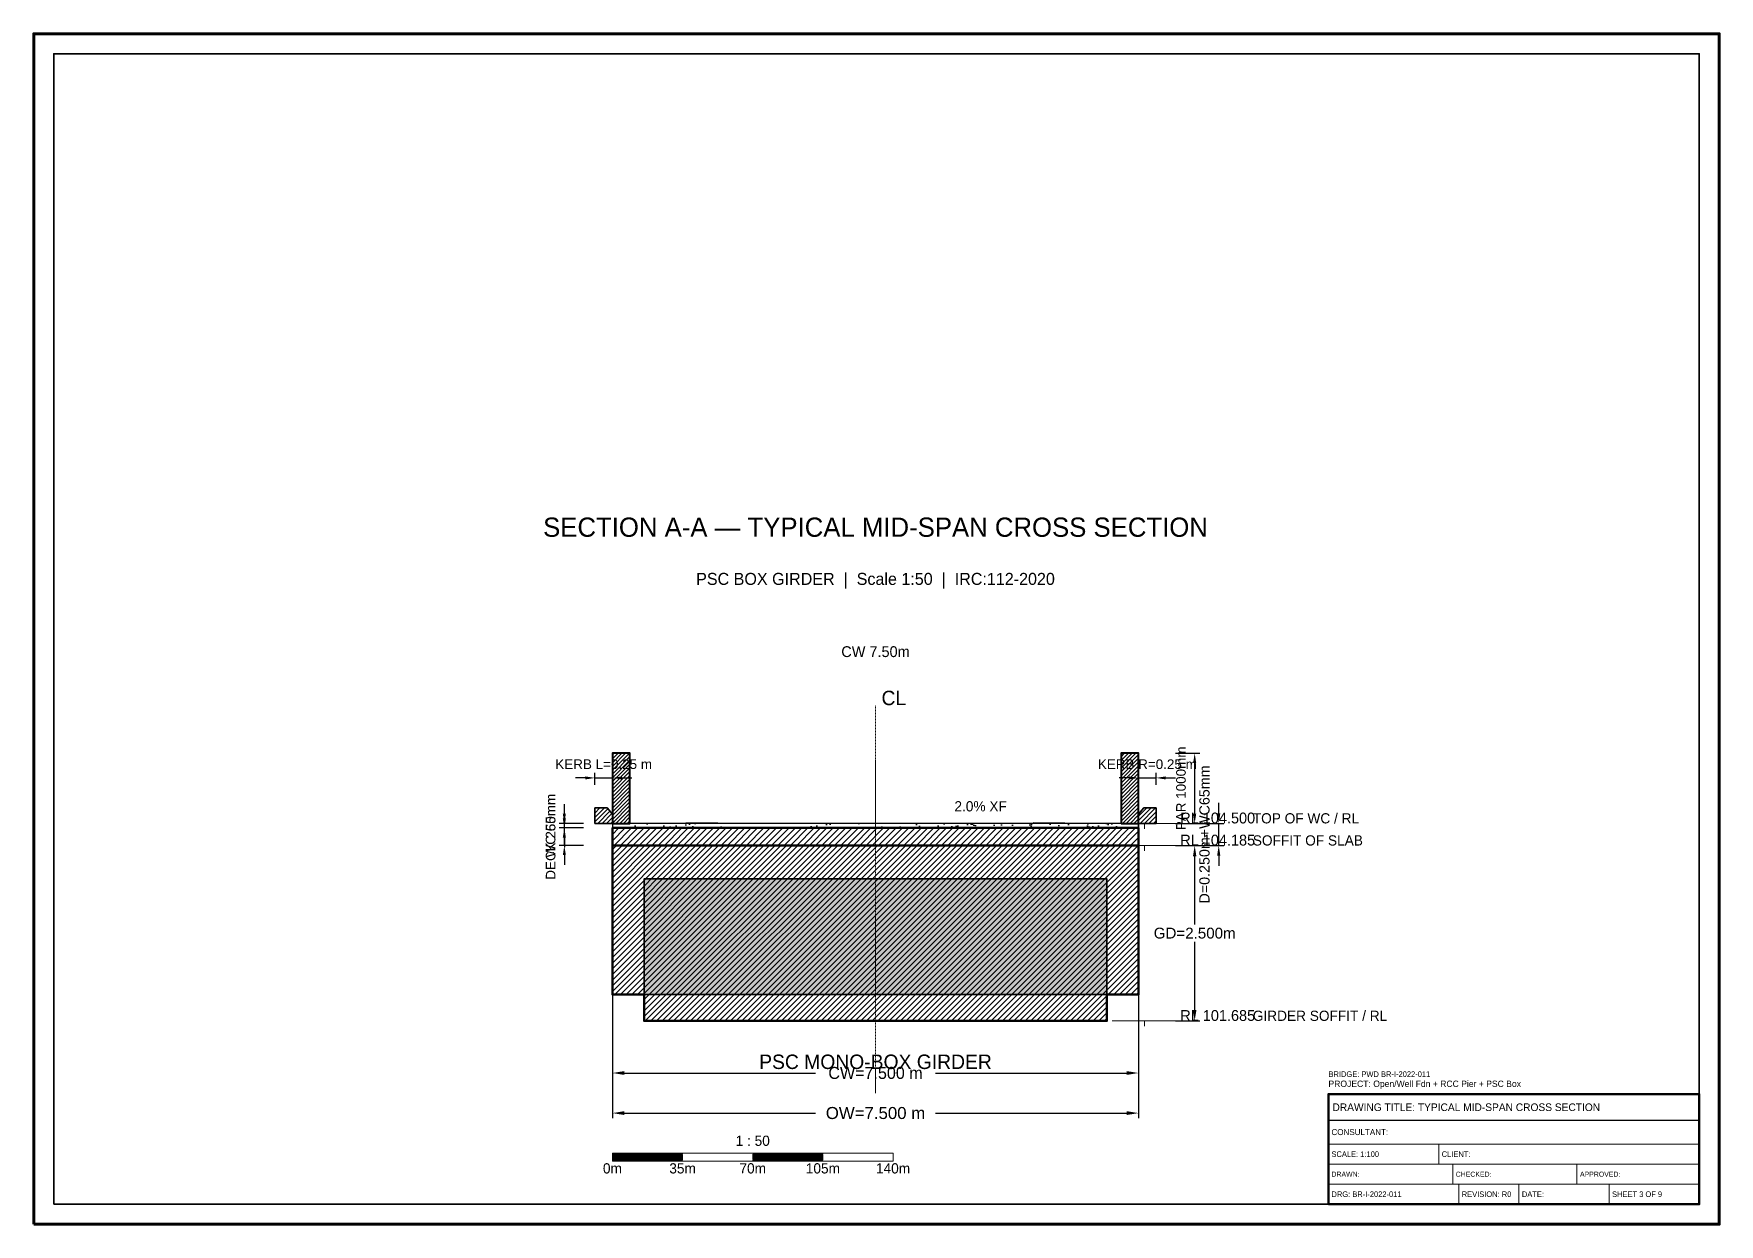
# Model space of a CAD drawing. Header units: metres. Extents: x 0 to 841, y 0 to 594.
import ezdxf
from ezdxf.enums import TextEntityAlignment as Align

# ---------------------------------------------------------------- set-up
doc = ezdxf.new("R2010")
doc.units = ezdxf.units.M
doc.linetypes.add('CENTER', pattern=[1.5, 0.75, -0.25, 0.25, -0.25])
for name, color, linetype, lineweight in [('BORDER-INNER', 7, 'Continuous', 35), ('BORDER-OUTER', 7, 'Continuous', 70), ('DIM-LEVEL', 3, 'Continuous', 18), ('DIM-LINEAR', 3, 'Continuous', 18), ('DIM-SLOPE', 3, 'Continuous', 18), ('STRUC-CENTRE', 6, 'CENTER', 18), ('STRUC-HATCHING', 8, 'Continuous', 18), ('SUPER-DECK', 2, 'Continuous', 50), ('SUPER-GIRDER', 1, 'Continuous', 35), ('SUPER-KERB', 7, 'Continuous', 25), ('SUPER-PARAPET', 2, 'Continuous', 35), ('SUPER-WEARING', 8, 'Continuous', 25), ('SYM-SCALE', 7, 'Continuous', 13), ('TEXT-GENERAL', 7, 'Continuous', 18), ('TEXT-HEADER', 7, 'Continuous', 25), ('TEXT-LEVEL', 5, 'Continuous', 18), ('TEXT-SPEC', 7, 'Continuous', 13), ('TEXT-TITLE', 7, 'Continuous', 25), ('TITLEBLK-BOX', 7, 'Continuous', 50), ('TITLEBLK-TEXT', 7, 'Continuous', 18)]:
    doc.layers.add(name, color=color, linetype=linetype, lineweight=lineweight)
doc.styles.add('BRIDGE_STD', font='Arial.ttf')
doc.dimstyles.new('BRG_DIM', dxfattribs={"dimtxt": 0.006, "dimasz": 6, "dimexe": 1.25, "dimexo": 0.625, "dimtad": 1, "dimcen": 2.5, "dimazin": 3, "dimtfac": 1, "dimtmove": 0, "dimatfit": 3})
doc.dimstyles.new('pmb100', dxfattribs={"dimtxt": 2.5, "dimasz": 0.9375, "dimexe": 2.5, "dimexo": 2.5, "dimtad": 0, "dimtih": 1, "dimdec": 0, "dimtxsty": 'BRIDGE_STD', "dimcen": 2.5, "dimazin": 3, "dimtfac": 1, "dimtmove": 0, "dimatfit": 3})

# ---------------------------------------------------------------- blocks, each defined once
blk = doc.blocks.new('_CLOSEDFILLED')
at = {"color": 0, "linetype": 'BYBLOCK'}
blk.add_solid([(-1, 0.16), (0, 0), (-1, -0.16)], dxfattribs=at)
blk = doc.blocks.new('*D1')
for p, q in [((288.75, 200), (288.75, 75.475)), ((551.25, 200), (551.25, 75.475)), ((294.75, 75.475), (390, 75.475)), ((450, 75.475), (545.25, 75.475))]:
    blk.add_line(p, q)
at = {"layer": 'Defpoints'}
for p in [(288.75, 200), (551.25, 200), (288.75, 75.475)]:
    blk.add_point(p, dxfattribs=at)
at = {"layer": 'DIM-LINEAR', "xscale": 6, "yscale": 6, "rotation": 180}
blk.add_blockref('_CLOSEDFILLED', (288.75, 75.475), dxfattribs=at)
at = {"layer": 'DIM-LINEAR', "xscale": 6, "yscale": 6}
blk.add_blockref('_CLOSEDFILLED', (551.25, 75.475), dxfattribs=at)
at = {"layer": 'DIM-LINEAR', "color": 3, "insert": (420, 75.475), "char_height": 6, "attachment_point": 5}
blk.add_mtext('CW=7.500 m', dxfattribs=at)

msp = doc.modelspace()

# ---------------------------------------------------------------- hatches: boundary and pattern name
at = {"layer": 'STRUC-HATCHING'}
h = msp.add_hatch(dxfattribs=at)
h.set_pattern_fill('ANSI31', scale=0.42)
h.paths.add_polyline_path([(288.75, 200), (297.5, 200), (297.5, 235), (288.75, 235)])
h = msp.add_hatch(dxfattribs=at)
h.set_pattern_fill('ANSI31', scale=0.42)
h.paths.add_polyline_path([(542.5, 200), (551.25, 200), (551.25, 235), (542.5, 235)])
h = msp.add_hatch(dxfattribs=at)
h.set_pattern_fill('ANSI31', scale=0.49)
h.paths.add_polyline_path([(280, 200), (288.75, 200), (288.75, 204.62), (286.125, 207.7), (280, 207.7)])
h = msp.add_hatch(dxfattribs=at)
h.set_pattern_fill('ANSI31', scale=0.49)
h.paths.add_polyline_path([(551.25, 200), (560, 200), (560, 207.7), (553.875, 207.7), (551.25, 204.62)])
h = msp.add_hatch(dxfattribs=at)
h.set_pattern_fill('ANSI31', scale=0.7)
h.paths.add_polyline_path([(288.75, 188.975), (551.25, 188.975), (551.25, 197.725), (288.75, 197.725)])
h = msp.add_hatch(dxfattribs=at)
h.set_pattern_fill('ANSI31', scale=0.63)
h.paths.add_polyline_path([(288.75, 188.975), (551.25, 188.975), (551.25, 114.6), (535.5, 114.6), (535.5, 101.475), (304.5, 101.475), (304.5, 114.6), (288.75, 114.6)])
h = msp.add_hatch(color=7, dxfattribs=at)
h.dxf.hatch_style = 1
h.paths.add_polyline_path([(304.5, 114.6), (535.5, 114.6), (535.5, 172.35), (304.5, 172.35)])
at = {"layer": 'SUPER-WEARING'}
h = msp.add_hatch(dxfattribs=at)
h.set_pattern_fill('AR-SAND', scale=0.14)
h.paths.add_polyline_path([(288.75, 197.725), (551.25, 197.725), (551.25, 200), (288.75, 200)])
at = {"layer": 'SYM-SCALE'}
h = msp.add_hatch(dxfattribs=at)
h.set_pattern_fill('SOLID')
h.paths.add_polyline_path([(288.75, 31.475), (323.75, 31.475), (323.75, 35.555), (288.75, 35.555)])
h = msp.add_hatch(dxfattribs=at)
h.set_pattern_fill('SOLID')
h.paths.add_polyline_path([(358.75, 31.475), (393.75, 31.475), (393.75, 35.555), (358.75, 35.555)])

# ---------------------------------------------------------------- linework, layer by layer
at = {"layer": 'BORDER-INNER'}
msp.add_lwpolyline([(10, 10), (831, 10), (831, 584), (10, 584), (10, 10)], dxfattribs=at)
at = {"layer": 'BORDER-OUTER'}
msp.add_lwpolyline([(0, 0), (841, 0), (841, 594), (0, 594), (0, 0)], dxfattribs=at)
at = {"layer": 'DIM-LEVEL'}
for p, q in [((538.05, 200), (570.45, 200)), ((554.25, 200), (554.25, 197.3)), ((538.05, 188.975), (570.45, 188.975)), ((554.25, 188.975), (554.25, 186.275)), ((538.05, 101.475), (570.45, 101.475)), ((554.25, 101.475), (554.25, 98.775))]:
    msp.add_line(p, q, dxfattribs=at)
at = {"layer": 'DIM-SLOPE', "color": 3}
for p, q in [((341.25, 200.5), (294, 200.028)), ((498.75, 200.5), (546, 200.028))]:
    msp.add_line(p, q, dxfattribs=at)
at = {"layer": 'STRUC-CENTRE'}
msp.add_line((420, 65.475), (420, 259), dxfattribs=at)
at = {"layer": 'SUPER-DECK', "lineweight": 50}
msp.add_lwpolyline([(288.75, 188.975), (551.25, 188.975), (551.25, 197.725), (288.75, 197.725), (288.75, 188.975)], dxfattribs=at)
at = {"layer": 'SUPER-GIRDER', "lineweight": 50}
msp.add_lwpolyline([(288.75, 188.975), (551.25, 188.975), (551.25, 114.6), (535.5, 114.6), (535.5, 101.475), (304.5, 101.475), (304.5, 114.6), (288.75, 114.6), (288.75, 188.975)], dxfattribs=at)
at = {"layer": 'SUPER-GIRDER'}
msp.add_lwpolyline([(304.5, 114.6), (535.5, 114.6), (535.5, 172.35), (304.5, 172.35), (304.5, 114.6)], dxfattribs=at)
at = {"layer": 'SUPER-KERB', "lineweight": 35}
for points in [[(280, 200), (288.75, 200), (288.75, 204.62), (286.125, 207.7), (280, 207.7), (280, 200)], [(551.25, 200), (560, 200), (560, 207.7), (553.875, 207.7), (551.25, 204.62), (551.25, 200)]]:
    msp.add_lwpolyline(points, dxfattribs=at)
at = {"layer": 'SUPER-PARAPET', "lineweight": 40}
for points in [[(288.75, 200), (297.5, 200), (297.5, 235), (288.75, 235), (288.75, 200)], [(542.5, 200), (551.25, 200), (551.25, 235), (542.5, 235), (542.5, 200)]]:
    msp.add_lwpolyline(points, dxfattribs=at)
at = {"layer": 'SUPER-WEARING'}
msp.add_lwpolyline([(288.75, 197.725), (551.25, 197.725), (551.25, 200), (288.75, 200), (288.75, 197.725)], dxfattribs=at)
at = {"layer": 'SYM-SCALE'}
msp.add_lwpolyline([(288.75, 31.475), (428.75, 31.475), (428.75, 35.555), (288.75, 35.555), (288.75, 31.475)], dxfattribs=at)
at = {"layer": 'TITLEBLK-BOX', "lineweight": 50}
msp.add_lwpolyline([(646, 10), (831, 10), (831, 65), (646, 65), (646, 10)], dxfattribs=at)
at = {"layer": 'TITLEBLK-BOX', "lineweight": 30}
msp.add_lwpolyline([(646, 52), (831, 52), (831, 65), (646, 65), (646, 52)], dxfattribs=at)
at = {"layer": 'TITLEBLK-BOX', "lineweight": 18}
for points in [[(646, 40), (831, 40), (831, 52), (646, 52), (646, 40)], [(646, 30), (701, 30), (701, 40), (646, 40), (646, 30)], [(701, 30), (831, 30), (831, 40), (701, 40), (701, 30)], [(646, 20), (708, 20), (708, 30), (646, 30), (646, 20)], [(708, 20), (770, 20), (770, 30), (708, 30), (708, 20)], [(770, 20), (831, 20), (831, 30), (770, 30), (770, 20)], [(646, 10), (711, 10), (711, 20), (646, 20), (646, 10)], [(711, 10), (741, 10), (741, 20), (711, 20), (711, 10)], [(741, 10), (786, 10), (786, 20), (741, 20), (741, 10)], [(786, 10), (831, 10), (831, 20), (786, 20), (786, 10)]]:
    msp.add_lwpolyline(points, dxfattribs=at)

# ---------------------------------------------------------------- texts
at = {"layer": 'DIM-SLOPE', "color": 3}
msp.add_text('2.0% XF', height=5.1, dxfattribs=at).set_placement((459.375, 206))
at = {"layer": 'STRUC-CENTRE'}
msp.add_text('CL', height=7.2, dxfattribs=at).set_placement((423, 259))
at = {"layer": 'TEXT-GENERAL'}
for s, height, p in [('CW 7.50m', 5.4, (420, 283)), ('PSC MONO-BOX GIRDER', 7.2, (420, 77.475)), ('1 : 50', 5.1, (358.75, 39.125)), ('0m', 5.1, (288.75, 25.355)), ('35m', 5.1, (323.75, 25.355)), ('70m', 5.1, (358.75, 25.355)), ('105m', 5.1, (393.75, 25.355)), ('140m', 5.1, (428.75, 25.355))]:
    msp.add_text(s, height=height, dxfattribs=at).set_placement(p, align=Align.CENTER)
at = {"layer": 'TEXT-HEADER'}
msp.add_text('SECTION A-A — TYPICAL MID-SPAN CROSS SECTION', height=9.6, dxfattribs=at).set_placement((420, 343), align=Align.CENTER)
at = {"layer": 'TEXT-LEVEL'}
for s, height, p in [('RL 104.500', 5.4, (572.07, 200)), ('TOP OF WC / RL', 5.1, (608.25, 200)), ('RL 104.185', 5.4, (572.07, 188.975)), ('SOFFIT OF SLAB', 5.1, (608.25, 188.975)), ('RL 101.685', 5.4, (572.07, 101.475)), ('GIRDER SOFFIT / RL', 5.1, (608.25, 101.475))]:
    msp.add_text(s, height=height, dxfattribs=at).set_placement(p)
at = {"layer": 'TEXT-SPEC'}
msp.add_text('PSC BOX GIRDER  |  Scale 1:50  |  IRC:112-2020', height=6, dxfattribs=at).set_placement((420, 319), align=Align.CENTER)
at = {"layer": 'TEXT-TITLE'}
for s, height, p in [('PROJECT: Open/Well Fdn + RCC Pier + PSC Box', 3.2, (646, 68.5)), ('DRAWING TITLE: TYPICAL MID-SPAN CROSS SECTION', 3.8, (648, 56.5))]:
    msp.add_text(s, height=height, dxfattribs=at).set_placement(p)
at = {"layer": 'TITLEBLK-TEXT'}
for s, height, p in [('BRIDGE: PWD BR-I-2022-011', 2.8, (646, 73.5)), ('CONSULTANT: ', 3, (647.5, 44.5)), ('SCALE: 1:100', 2.8, (647.5, 33.6)), ('CLIENT: ', 2.8, (702.5, 33.6)), ('DRAWN: ', 2.5, (647.5, 23.75)), ('CHECKED: ', 2.5, (709.5, 23.75)), ('APPROVED: ', 2.5, (771.5, 23.75)), ('DRG: BR-I-2022-011', 2.8, (647.5, 13.6)), ('REVISION: R0', 2.8, (712.5, 13.6)), ('DATE: ', 2.8, (742.5, 13.6)), ('SHEET 3 OF 9', 2.8, (787.5, 13.6))]:
    msp.add_text(s, height=height, dxfattribs=at).set_placement(p)

# ---------------------------------------------------------------- dimensions: what is measured, and where the dimension line sits
at = {"layer": 'DIM-LINEAR'}
for base, p1, p2, text, override in [((280, 222.7), (280, 216.7), (288.75, 216.7), 'KERB L=0.25 m', {"dimtxt": 4.8, "dimasz": 4.8, "dimgap": 1.92, "dimclrt": 3}), ((551.25, 222.7), (551.25, 216.7), (560, 216.7), 'KERB R=0.25 m', {"dimtxt": 4.8, "dimasz": 4.8, "dimgap": 1.92, "dimclrt": 3}), ((288.75, 55.475), (288.75, 200), (551.25, 200), 'OW=7.500 m', {"dimtxt": 6, "dimasz": 6, "dimgap": 2.4, "dimclrt": 3})]:
    msp.add_linear_dim(base=base, p1=p1, p2=p2, text=text, dimstyle='pmb100', override=override, dxfattribs=at).render()
for base, p1, p2, text, override in [((579.25, 200), (567.25, 200), (567.25, 235), 'PAR 1000mm', {"dimtxt": 4.8, "dimasz": 4.8, "dimgap": 1.92, "dimclrt": 3}), ((591.25, 188.975), (567.25, 188.975), (567.25, 200), 'D=0.250m+WC65mm', {"dimtxt": 5.1, "dimasz": 5.1, "dimgap": 2.04, "dimclrt": 3}), ((264.75, 188.975), (276.75, 188.975), (276.75, 197.725), 'DECK 250mm', {"dimtxt": 4.8, "dimasz": 4.8, "dimgap": 1.92, "dimclrt": 3}), ((264.75, 197.725), (276.75, 197.725), (276.75, 200), 'WC 65mm', {"dimtxt": 4.8, "dimasz": 4.8, "dimgap": 1.92, "dimclrt": 3}), ((579.25, 101.475), (567.25, 101.475), (567.25, 188.975), 'GD=2.500m', {"dimtxt": 5.4, "dimasz": 5.4, "dimgap": 2.16, "dimclrt": 3})]:
    msp.add_linear_dim(base=base, p1=p1, p2=p2, angle=90, text=text, dimstyle='pmb100', override=override, dxfattribs=at).render()
dim = msp.add_linear_dim(base=(288.75, 75.475), p1=(288.75, 200), p2=(551.25, 200), text='CW=7.500 m', dimstyle='BRG_DIM', override={"dimtxt": 6, "dimasz": 6, "dimgap": 2.4, "dimclrt": 3}, dxfattribs=at)
dim.commit()
dim.dimension.update_dxf_attribs({"geometry": '*D1', "text_midpoint": (420, 75.475)})

doc.saveas('drawing.dxf')
